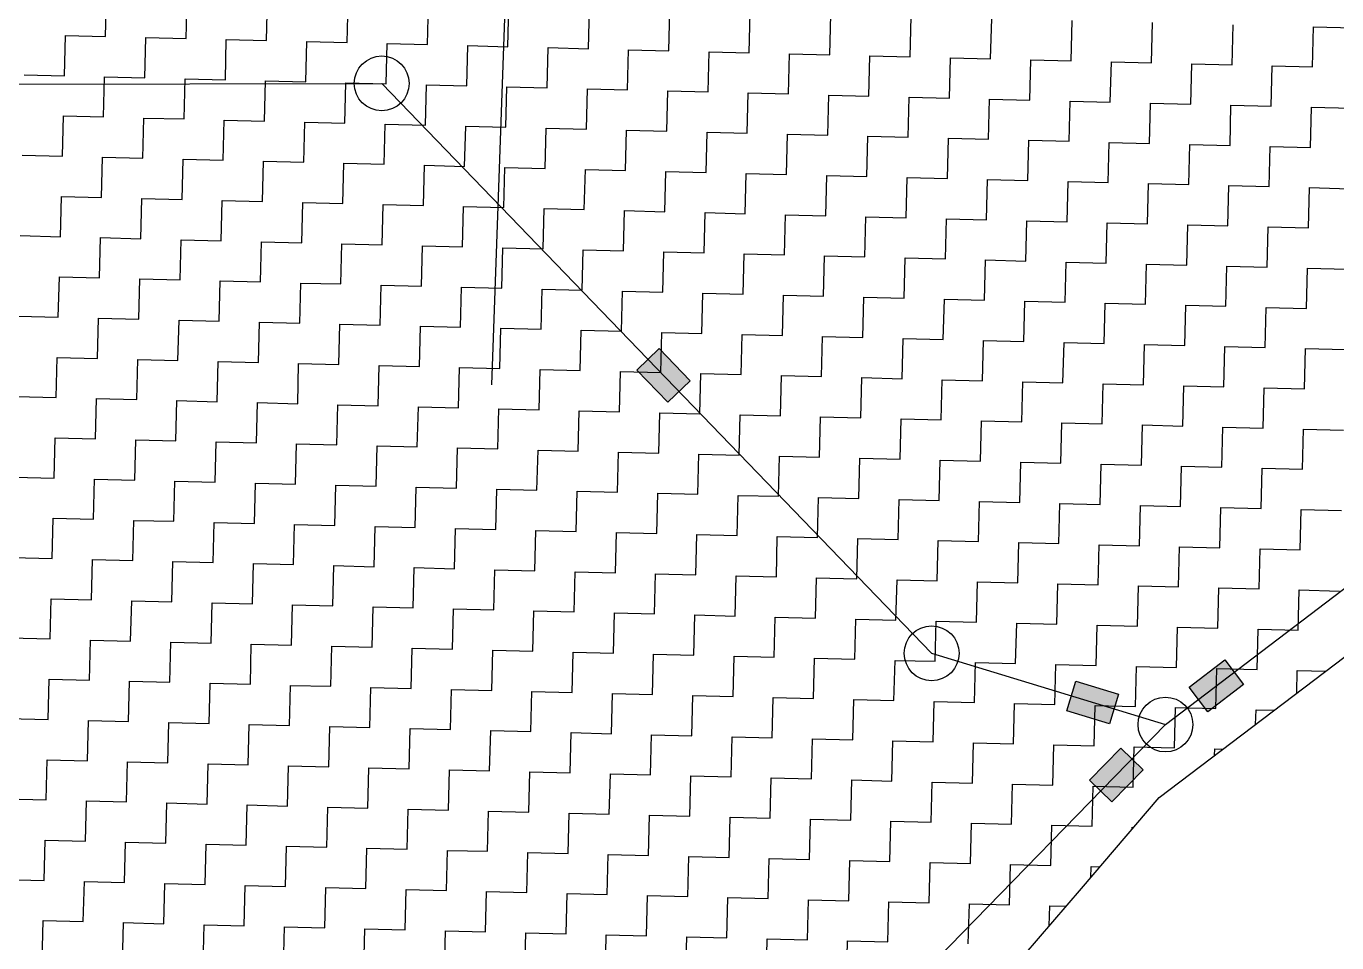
# Model space of a CAD drawing. Header units: metres. Extents: x 281733 to 284660, y 2048347 to 2052315.
# Drawn here: x 282917.1 to 283250.4, y 2049252.5 to 2049485.6 of the extents above; entities that cross this region are included whole.
import ezdxf

# ---------------------------------------------------------------- set-up
doc = ezdxf.new("R2010")
doc.units = ezdxf.units.M
doc.header["$MEASUREMENT"] = 0
for name, color, linetype in [('POLY_HATCH', 12, 'Continuous'), ('POLY_PARCEL', 6, 'Continuous'), ('V_BOUND_LINE', 7, 'Continuous')]:
    doc.layers.add(name, color=color, linetype=linetype)

msp = doc.modelspace()

# ---------------------------------------------------------------- hatches: boundary and pattern name
for points in [[(283078.03, 2049403.59), (283072.36, 2049398.11), (283080.28, 2049389.91), (283085.95, 2049395.39)], [(283226.72, 2049318.12), (283221.94, 2049324.4), (283212.87, 2049317.5), (283217.65, 2049311.22)], [(283184.02, 2049319.02), (283181.72, 2049311.48), (283192.62, 2049308.16), (283194.92, 2049315.7)], [(283187.52, 2049293.8), (283193.16, 2049288.3), (283201.12, 2049296.45), (283195.48, 2049301.96)]]:
    msp.add_hatch(color=256).paths.add_polyline_path(points)

# ---------------------------------------------------------------- linework, layer by layer
msp.add_lwpolyline([(283042.43, 2049592.91), (283035.39, 2049394.38)])
for points in [[(283080.28, 2049389.91), (283072.36, 2049398.11), (283078.03, 2049403.59), (283085.95, 2049395.39)], [(283212.87, 2049317.5), (283221.94, 2049324.4), (283226.72, 2049318.12), (283217.65, 2049311.22)], [(283192.62, 2049308.16), (283181.72, 2049311.48), (283184.02, 2049319.02), (283194.92, 2049315.7)], [(283201.12, 2049296.45), (283193.16, 2049288.3), (283187.52, 2049293.8), (283195.48, 2049301.96)]]:
    msp.add_lwpolyline(points, close=True)
for centre in [(283007.48, 2049471.01), (283147.36, 2049326.08), (283206.83, 2049307.95)]:
    msp.add_circle(centre, 6.97)
at = {"layer": 'POLY_HATCH', "linetype": 'Continuous'}
for p, q in [((282937.27, 2049482.94), (282937.53, 2049493.17)), ((282957.73, 2049482.42), (282957.99, 2049492.65)), ((282978.2, 2049481.9), (282978.45, 2049492.14)), ((282998.66, 2049481.39), (282998.92, 2049491.62)), ((283019.12, 2049480.87), (283019.38, 2049491.1)), ((283039.59, 2049480.35), (283039.85, 2049490.59)), ((283060.05, 2049479.84), (283060.31, 2049490.07)), ((283080.52, 2049479.32), (283080.77, 2049489.55)), ((283100.98, 2049478.81), (283101.24, 2049489.04)), ((283121.44, 2049478.29), (283121.7, 2049488.52)), ((283141.91, 2049477.77), (283142.17, 2049488.01)), ((283162.37, 2049477.26), (283162.63, 2049487.49)), ((283182.84, 2049476.74), (283183.09, 2049486.97)), ((283203.3, 2049476.23), (283203.56, 2049486.46)), ((283223.76, 2049475.71), (283224.02, 2049485.94)), ((282926.78, 2049472.96), (282927.04, 2049483.19)), ((282927.04, 2049483.19), (282937.27, 2049482.94)), ((282947.24, 2049472.45), (282947.5, 2049482.68)), ((282947.5, 2049482.68), (282957.73, 2049482.42)), ((283244.23, 2049475.19), (283244.48, 2049485.42)), ((283244.48, 2049485.42), (283254.72, 2049485.17)), ((282967.71, 2049471.93), (282967.96, 2049482.16)), ((282967.96, 2049482.16), (282978.2, 2049481.9)), ((282988.17, 2049471.41), (282988.43, 2049481.65)), ((282988.43, 2049481.65), (282998.66, 2049481.39)), ((283008.63, 2049470.9), (283008.89, 2049481.13)), ((283008.89, 2049481.13), (283019.12, 2049480.87)), ((283029.1, 2049470.38), (283029.36, 2049480.61)), ((283029.36, 2049480.61), (283039.59, 2049480.35)), ((283049.56, 2049469.86), (283049.82, 2049480.1)), ((283049.82, 2049480.1), (283060.05, 2049479.84)), ((283070.03, 2049469.35), (283070.28, 2049479.58)), ((283070.28, 2049479.58), (283080.52, 2049479.32)), ((283090.49, 2049468.83), (283090.75, 2049479.06)), ((283090.75, 2049479.06), (283100.98, 2049478.81)), ((283110.95, 2049468.32), (283111.21, 2049478.55)), ((283111.21, 2049478.55), (283121.44, 2049478.29)), ((283131.42, 2049467.8), (283131.68, 2049478.03)), ((283131.68, 2049478.03), (283141.91, 2049477.77)), ((283151.88, 2049467.28), (283152.14, 2049477.52)), ((283152.14, 2049477.52), (283162.37, 2049477.26)), ((283172.35, 2049466.77), (283172.6, 2049477)), ((283172.6, 2049477), (283182.84, 2049476.74)), ((283192.81, 2049466.25), (283193.07, 2049476.48)), ((283193.07, 2049476.48), (283203.3, 2049476.23)), ((283213.27, 2049465.74), (283213.53, 2049475.97)), ((283213.53, 2049475.97), (283223.76, 2049475.71)), ((282916.55, 2049473.22), (282926.78, 2049472.96)), ((282936.75, 2049462.47), (282937.01, 2049472.7)), ((282937.01, 2049472.7), (282947.24, 2049472.45)), ((283233.74, 2049465.22), (283233.99, 2049475.45)), ((283233.99, 2049475.45), (283244.23, 2049475.19)), ((282957.22, 2049461.96), (282957.47, 2049472.19)), ((282957.47, 2049472.19), (282967.71, 2049471.93)), ((282977.68, 2049461.44), (282977.94, 2049471.67)), ((282977.94, 2049471.67), (282988.17, 2049471.41)), ((282998.14, 2049460.92), (282998.4, 2049471.16)), ((282998.4, 2049471.16), (283008.63, 2049470.9)), ((283018.61, 2049460.41), (283018.87, 2049470.64)), ((283018.87, 2049470.64), (283029.1, 2049470.38)), ((283039.07, 2049459.89), (283039.33, 2049470.12)), ((283039.33, 2049470.12), (283049.56, 2049469.86)), ((283059.54, 2049459.37), (283059.79, 2049469.61)), ((283059.79, 2049469.61), (283070.03, 2049469.35)), ((283080, 2049458.86), (283080.26, 2049469.09)), ((283080.26, 2049469.09), (283090.49, 2049468.83)), ((283100.46, 2049458.34), (283100.72, 2049468.57)), ((283100.72, 2049468.57), (283110.95, 2049468.32)), ((283120.93, 2049457.83), (283121.19, 2049468.06)), ((283121.19, 2049468.06), (283131.42, 2049467.8)), ((283141.39, 2049457.31), (283141.65, 2049467.54)), ((283141.65, 2049467.54), (283151.88, 2049467.28)), ((283161.86, 2049456.79), (283162.11, 2049467.03)), ((283162.11, 2049467.03), (283172.35, 2049466.77)), ((283182.32, 2049456.28), (283182.58, 2049466.51)), ((283182.58, 2049466.51), (283192.81, 2049466.25)), ((283202.78, 2049455.76), (283203.04, 2049465.99)), ((283203.04, 2049465.99), (283213.27, 2049465.74)), ((282926.26, 2049452.5), (282926.52, 2049462.73)), ((282926.52, 2049462.73), (282936.75, 2049462.47)), ((283223.25, 2049455.25), (283223.5, 2049465.48)), ((283223.5, 2049465.48), (283233.74, 2049465.22)), ((283243.71, 2049454.73), (283243.97, 2049464.96)), ((283243.97, 2049464.96), (283254.2, 2049464.7)), ((282946.73, 2049451.98), (282946.98, 2049462.21)), ((282946.98, 2049462.21), (282957.22, 2049461.96)), ((282967.19, 2049451.47), (282967.45, 2049461.7)), ((282967.45, 2049461.7), (282977.68, 2049461.44)), ((282987.65, 2049450.95), (282987.91, 2049461.18)), ((282987.91, 2049461.18), (282998.14, 2049460.92)), ((283008.12, 2049450.43), (283008.38, 2049460.67)), ((283008.38, 2049460.67), (283018.61, 2049460.41)), ((283028.58, 2049449.92), (283028.84, 2049460.15)), ((283028.84, 2049460.15), (283039.07, 2049459.89)), ((283049.05, 2049449.4), (283049.3, 2049459.63)), ((283049.3, 2049459.63), (283059.54, 2049459.37)), ((283069.51, 2049448.88), (283069.77, 2049459.12)), ((283069.77, 2049459.12), (283080, 2049458.86)), ((283089.97, 2049448.37), (283090.23, 2049458.6)), ((283090.23, 2049458.6), (283100.46, 2049458.34)), ((283110.44, 2049447.85), (283110.7, 2049458.08)), ((283110.7, 2049458.08), (283120.93, 2049457.83)), ((283130.9, 2049447.34), (283131.16, 2049457.57)), ((283131.16, 2049457.57), (283141.39, 2049457.31)), ((283151.37, 2049446.82), (283151.62, 2049457.05)), ((283151.62, 2049457.05), (283161.86, 2049456.79)), ((283171.83, 2049446.3), (283172.09, 2049456.54)), ((283172.09, 2049456.54), (283182.32, 2049456.28)), ((283192.29, 2049445.79), (283192.55, 2049456.02)), ((283192.55, 2049456.02), (283202.78, 2049455.76)), ((282916.03, 2049452.76), (282926.26, 2049452.5)), ((283212.76, 2049445.27), (283213.01, 2049455.5)), ((283213.01, 2049455.5), (283223.25, 2049455.25)), ((283233.22, 2049444.76), (283233.48, 2049454.99)), ((283233.48, 2049454.99), (283243.71, 2049454.73)), ((282936.24, 2049442.01), (282936.49, 2049452.24)), ((282936.49, 2049452.24), (282946.73, 2049451.98)), ((282956.7, 2049441.49), (282956.96, 2049451.72)), ((282956.96, 2049451.72), (282967.19, 2049451.47)), ((282977.16, 2049440.98), (282977.42, 2049451.21)), ((282977.42, 2049451.21), (282987.65, 2049450.95)), ((282997.63, 2049440.46), (282997.89, 2049450.69)), ((282997.89, 2049450.69), (283008.12, 2049450.43)), ((283018.09, 2049439.94), (283018.35, 2049450.18)), ((283018.35, 2049450.18), (283028.58, 2049449.92)), ((283038.56, 2049439.43), (283038.81, 2049449.66)), ((283038.81, 2049449.66), (283049.05, 2049449.4)), ((283059.02, 2049438.91), (283059.28, 2049449.14)), ((283059.28, 2049449.14), (283069.51, 2049448.88)), ((283079.48, 2049438.39), (283079.74, 2049448.63)), ((283079.74, 2049448.63), (283089.97, 2049448.37)), ((283099.95, 2049437.88), (283100.21, 2049448.11)), ((283100.21, 2049448.11), (283110.44, 2049447.85)), ((283120.41, 2049437.36), (283120.67, 2049447.59)), ((283120.67, 2049447.59), (283130.9, 2049447.34)), ((283140.88, 2049436.85), (283141.13, 2049447.08)), ((283141.13, 2049447.08), (283151.37, 2049446.82)), ((283161.34, 2049436.33), (283161.6, 2049446.56)), ((283161.6, 2049446.56), (283171.83, 2049446.3)), ((283181.8, 2049435.81), (283182.06, 2049446.05)), ((283182.06, 2049446.05), (283192.29, 2049445.79)), ((283202.27, 2049435.3), (283202.52, 2049445.53)), ((283202.52, 2049445.53), (283212.76, 2049445.27)), ((283222.73, 2049434.78), (283222.99, 2049445.01)), ((283222.99, 2049445.01), (283233.22, 2049444.76)), ((283243.19, 2049434.27), (283243.45, 2049444.5)), ((283243.45, 2049444.5), (283253.68, 2049444.24)), ((282925.75, 2049432.03), (282926, 2049442.27)), ((282926, 2049442.27), (282936.24, 2049442.01)), ((282946.21, 2049431.52), (282946.47, 2049441.75)), ((282946.47, 2049441.75), (282956.7, 2049441.49)), ((282966.67, 2049431), (282966.93, 2049441.23)), ((282966.93, 2049441.23), (282977.16, 2049440.98)), ((282987.14, 2049430.49), (282987.4, 2049440.72)), ((282987.4, 2049440.72), (282997.63, 2049440.46)), ((283007.6, 2049429.97), (283007.86, 2049440.2)), ((283007.86, 2049440.2), (283018.09, 2049439.94)), ((283028.07, 2049429.45), (283028.32, 2049439.69)), ((283028.32, 2049439.69), (283038.56, 2049439.43)), ((283048.53, 2049428.94), (283048.79, 2049439.17)), ((283048.79, 2049439.17), (283059.02, 2049438.91)), ((283068.99, 2049428.42), (283069.25, 2049438.65)), ((283069.25, 2049438.65), (283079.48, 2049438.39)), ((283089.46, 2049427.9), (283089.72, 2049438.14)), ((283089.72, 2049438.14), (283099.95, 2049437.88)), ((283109.92, 2049427.39), (283110.18, 2049437.62)), ((283110.18, 2049437.62), (283120.41, 2049437.36)), ((283130.38, 2049426.87), (283130.64, 2049437.1)), ((283130.64, 2049437.1), (283140.88, 2049436.85)), ((283150.85, 2049426.36), (283151.11, 2049436.59)), ((283151.11, 2049436.59), (283161.34, 2049436.33)), ((283171.31, 2049425.84), (283171.57, 2049436.07)), ((283171.57, 2049436.07), (283181.8, 2049435.81)), ((283191.78, 2049425.32), (283192.03, 2049435.56)), ((283192.03, 2049435.56), (283202.27, 2049435.3)), ((283212.24, 2049424.81), (283212.5, 2049435.04)), ((283212.5, 2049435.04), (283222.73, 2049434.78)), ((283232.7, 2049424.29), (283232.96, 2049434.52)), ((283232.96, 2049434.52), (283243.19, 2049434.27)), ((282915.51, 2049432.29), (282925.75, 2049432.03)), ((282935.72, 2049421.54), (282935.98, 2049431.78)), ((282935.98, 2049431.78), (282946.21, 2049431.52)), ((282956.18, 2049421.03), (282956.44, 2049431.26)), ((282956.44, 2049431.26), (282966.67, 2049431)), ((282976.65, 2049420.51), (282976.91, 2049430.74)), ((282976.91, 2049430.74), (282987.14, 2049430.49)), ((282997.11, 2049420), (282997.37, 2049430.23)), ((282997.37, 2049430.23), (283007.6, 2049429.97)), ((283017.58, 2049419.48), (283017.83, 2049429.71)), ((283017.83, 2049429.71), (283028.07, 2049429.45)), ((283038.04, 2049418.96), (283038.3, 2049429.2)), ((283038.3, 2049429.2), (283048.53, 2049428.94)), ((283058.5, 2049418.45), (283058.76, 2049428.68)), ((283058.76, 2049428.68), (283068.99, 2049428.42)), ((283078.97, 2049417.93), (283079.23, 2049428.16)), ((283079.23, 2049428.16), (283089.46, 2049427.9)), ((283099.43, 2049417.41), (283099.69, 2049427.65)), ((283099.69, 2049427.65), (283109.92, 2049427.39)), ((283119.89, 2049416.9), (283120.15, 2049427.13)), ((283120.15, 2049427.13), (283130.38, 2049426.87)), ((283140.36, 2049416.38), (283140.62, 2049426.61)), ((283140.62, 2049426.61), (283150.85, 2049426.36)), ((283160.82, 2049415.87), (283161.08, 2049426.1)), ((283161.08, 2049426.1), (283171.31, 2049425.84)), ((283181.29, 2049415.35), (283181.54, 2049425.58)), ((283181.54, 2049425.58), (283191.78, 2049425.32)), ((283201.75, 2049414.83), (283202.01, 2049425.07)), ((283202.01, 2049425.07), (283212.24, 2049424.81)), ((283222.21, 2049414.32), (283222.47, 2049424.55)), ((283222.47, 2049424.55), (283232.7, 2049424.29)), ((283242.68, 2049413.8), (283242.94, 2049424.03)), ((283242.94, 2049424.03), (283253.17, 2049423.78)), ((282925.23, 2049411.57), (282925.49, 2049421.8)), ((282925.49, 2049421.8), (282935.72, 2049421.54)), ((282945.69, 2049411.05), (282945.95, 2049421.29)), ((282945.95, 2049421.29), (282956.18, 2049421.03)), ((282966.16, 2049410.54), (282966.42, 2049420.77)), ((282966.42, 2049420.77), (282976.65, 2049420.51)), ((282986.62, 2049410.02), (282986.88, 2049420.25)), ((282986.88, 2049420.25), (282997.11, 2049420)), ((283007.09, 2049409.51), (283007.34, 2049419.74)), ((283007.34, 2049419.74), (283017.58, 2049419.48)), ((283027.55, 2049408.99), (283027.81, 2049419.22)), ((283027.81, 2049419.22), (283038.04, 2049418.96)), ((283048.01, 2049408.47), (283048.27, 2049418.71)), ((283048.27, 2049418.71), (283058.5, 2049418.45)), ((283068.48, 2049407.96), (283068.74, 2049418.19)), ((283068.74, 2049418.19), (283078.97, 2049417.93)), ((283088.94, 2049407.44), (283089.2, 2049417.67)), ((283089.2, 2049417.67), (283099.43, 2049417.41)), ((283109.4, 2049406.92), (283109.66, 2049417.16)), ((283109.66, 2049417.16), (283119.89, 2049416.9)), ((283129.87, 2049406.41), (283130.13, 2049416.64)), ((283130.13, 2049416.64), (283140.36, 2049416.38)), ((283150.33, 2049405.89), (283150.59, 2049416.12)), ((283150.59, 2049416.12), (283160.82, 2049415.87)), ((283170.8, 2049405.38), (283171.05, 2049415.61)), ((283171.05, 2049415.61), (283181.29, 2049415.35)), ((283191.26, 2049404.86), (283191.52, 2049415.09)), ((283191.52, 2049415.09), (283201.75, 2049414.83)), ((283211.72, 2049404.34), (283211.98, 2049414.58)), ((283211.98, 2049414.58), (283222.21, 2049414.32)), ((283232.19, 2049403.83), (283232.45, 2049414.06)), ((283232.45, 2049414.06), (283242.68, 2049413.8)), ((282915, 2049411.83), (282925.23, 2049411.57)), ((282935.2, 2049401.08), (282935.46, 2049411.31)), ((282935.46, 2049411.31), (282945.69, 2049411.05)), ((282955.67, 2049400.56), (282955.93, 2049410.8)), ((282955.93, 2049410.8), (282966.16, 2049410.54)), ((282976.13, 2049400.05), (282976.39, 2049410.28)), ((282976.39, 2049410.28), (282986.62, 2049410.02)), ((282996.6, 2049399.53), (282996.85, 2049409.76)), ((282996.85, 2049409.76), (283007.09, 2049409.51)), ((283017.06, 2049399.02), (283017.32, 2049409.25)), ((283017.32, 2049409.25), (283027.55, 2049408.99)), ((283037.52, 2049398.5), (283037.78, 2049408.73)), ((283037.78, 2049408.73), (283048.01, 2049408.47)), ((283057.99, 2049397.98), (283058.25, 2049408.22)), ((283058.25, 2049408.22), (283068.48, 2049407.96)), ((283078.45, 2049397.47), (283078.71, 2049407.7)), ((283078.71, 2049407.7), (283088.94, 2049407.44)), ((283098.91, 2049396.95), (283099.17, 2049407.18)), ((283099.17, 2049407.18), (283109.4, 2049406.92)), ((283119.38, 2049396.43), (283119.64, 2049406.67)), ((283119.64, 2049406.67), (283129.87, 2049406.41)), ((283139.84, 2049395.92), (283140.1, 2049406.15)), ((283140.1, 2049406.15), (283150.33, 2049405.89)), ((283160.31, 2049395.4), (283160.56, 2049405.63)), ((283160.56, 2049405.63), (283170.8, 2049405.38)), ((283180.77, 2049394.89), (283181.03, 2049405.12)), ((283181.03, 2049405.12), (283191.26, 2049404.86)), ((283201.23, 2049394.37), (283201.49, 2049404.6)), ((283201.49, 2049404.6), (283211.72, 2049404.34)), ((283221.7, 2049393.85), (283221.96, 2049404.09)), ((283221.96, 2049404.09), (283232.19, 2049403.83)), ((283242.16, 2049393.34), (283242.42, 2049403.57)), ((283242.42, 2049403.57), (283252.65, 2049403.31)), ((282924.71, 2049391.11), (282924.97, 2049401.34)), ((282924.97, 2049401.34), (282935.2, 2049401.08)), ((282945.18, 2049390.59), (282945.44, 2049400.82)), ((282945.44, 2049400.82), (282955.67, 2049400.56)), ((282965.64, 2049390.07), (282965.9, 2049400.31)), ((282965.9, 2049400.31), (282976.13, 2049400.05)), ((282986.11, 2049389.56), (282986.36, 2049399.79)), ((282986.36, 2049399.79), (282996.6, 2049399.53)), ((283006.57, 2049389.04), (283006.83, 2049399.27)), ((283006.83, 2049399.27), (283017.06, 2049399.02)), ((283027.03, 2049388.53), (283027.29, 2049398.76)), ((283027.29, 2049398.76), (283037.52, 2049398.5)), ((283047.5, 2049388.01), (283047.76, 2049398.24)), ((283047.76, 2049398.24), (283057.99, 2049397.98)), ((283067.96, 2049387.49), (283068.22, 2049397.73)), ((283068.22, 2049397.73), (283078.45, 2049397.47)), ((283088.42, 2049386.98), (283088.68, 2049397.21)), ((283088.68, 2049397.21), (283098.91, 2049396.95)), ((283108.89, 2049386.46), (283109.15, 2049396.69)), ((283109.15, 2049396.69), (283119.38, 2049396.43)), ((283129.35, 2049385.94), (283129.61, 2049396.18)), ((283129.61, 2049396.18), (283139.84, 2049395.92)), ((283149.82, 2049385.43), (283150.07, 2049395.66)), ((283150.07, 2049395.66), (283160.31, 2049395.4)), ((283170.28, 2049384.91), (283170.54, 2049395.14)), ((283170.54, 2049395.14), (283180.77, 2049394.89)), ((283190.74, 2049384.4), (283191, 2049394.63)), ((283191, 2049394.63), (283201.23, 2049394.37)), ((283211.21, 2049383.88), (283211.47, 2049394.11)), ((283211.47, 2049394.11), (283221.7, 2049393.85)), ((283231.67, 2049383.36), (283231.93, 2049393.6)), ((283231.93, 2049393.6), (283242.16, 2049393.34)), ((282914.48, 2049391.36), (282924.71, 2049391.11)), ((282934.69, 2049380.62), (282934.95, 2049390.85)), ((282934.95, 2049390.85), (282945.18, 2049390.59)), ((282955.15, 2049380.1), (282955.41, 2049390.33)), ((282955.41, 2049390.33), (282965.64, 2049390.07)), ((282975.62, 2049379.58), (282975.87, 2049389.82)), ((282975.87, 2049389.82), (282986.11, 2049389.56)), ((282996.08, 2049379.07), (282996.34, 2049389.3)), ((282996.34, 2049389.3), (283006.57, 2049389.04)), ((283016.54, 2049378.55), (283016.8, 2049388.78)), ((283016.8, 2049388.78), (283027.03, 2049388.53)), ((283037.01, 2049378.04), (283037.27, 2049388.27)), ((283037.27, 2049388.27), (283047.5, 2049388.01)), ((283057.47, 2049377.52), (283057.73, 2049387.75)), ((283057.73, 2049387.75), (283067.96, 2049387.49)), ((283077.93, 2049377), (283078.19, 2049387.24)), ((283078.19, 2049387.24), (283088.42, 2049386.98)), ((283098.4, 2049376.49), (283098.66, 2049386.72)), ((283098.66, 2049386.72), (283108.89, 2049386.46)), ((283118.86, 2049375.97), (283119.12, 2049386.2)), ((283119.12, 2049386.2), (283129.35, 2049385.94)), ((283139.33, 2049375.45), (283139.58, 2049385.69)), ((283139.58, 2049385.69), (283149.82, 2049385.43)), ((283159.79, 2049374.94), (283160.05, 2049385.17)), ((283160.05, 2049385.17), (283170.28, 2049384.91)), ((283180.25, 2049374.42), (283180.51, 2049384.65)), ((283180.51, 2049384.65), (283190.74, 2049384.4)), ((283200.72, 2049373.91), (283200.98, 2049384.14)), ((283200.98, 2049384.14), (283211.21, 2049383.88)), ((283221.18, 2049373.39), (283221.44, 2049383.62)), ((283221.44, 2049383.62), (283231.67, 2049383.36)), ((283241.65, 2049372.87), (283241.9, 2049383.11)), ((283241.9, 2049383.11), (283252.14, 2049382.85)), ((282924.2, 2049370.64), (282924.46, 2049380.87)), ((282924.46, 2049380.87), (282934.69, 2049380.62)), ((282944.66, 2049370.13), (282944.92, 2049380.36)), ((282944.92, 2049380.36), (282955.15, 2049380.1)), ((282965.13, 2049369.61), (282965.38, 2049379.84)), ((282965.38, 2049379.84), (282975.62, 2049379.58)), ((282985.59, 2049369.09), (282985.85, 2049379.33)), ((282985.85, 2049379.33), (282996.08, 2049379.07)), ((283006.05, 2049368.58), (283006.31, 2049378.81)), ((283006.31, 2049378.81), (283016.54, 2049378.55)), ((283026.52, 2049368.06), (283026.78, 2049378.29)), ((283026.78, 2049378.29), (283037.01, 2049378.04)), ((283046.98, 2049367.55), (283047.24, 2049377.78)), ((283047.24, 2049377.78), (283057.47, 2049377.52)), ((283067.44, 2049367.03), (283067.7, 2049377.26)), ((283067.7, 2049377.26), (283077.93, 2049377)), ((283087.91, 2049366.51), (283088.17, 2049376.75)), ((283088.17, 2049376.75), (283098.4, 2049376.49)), ((283108.37, 2049366), (283108.63, 2049376.23)), ((283108.63, 2049376.23), (283118.86, 2049375.97)), ((283128.84, 2049365.48), (283129.09, 2049375.71)), ((283129.09, 2049375.71), (283139.33, 2049375.45)), ((283149.3, 2049364.96), (283149.56, 2049375.2)), ((283149.56, 2049375.2), (283159.79, 2049374.94)), ((283169.76, 2049364.45), (283170.02, 2049374.68)), ((283170.02, 2049374.68), (283180.25, 2049374.42)), ((283190.23, 2049363.93), (283190.49, 2049374.16)), ((283190.49, 2049374.16), (283200.72, 2049373.91)), ((283210.69, 2049363.42), (283210.95, 2049373.65)), ((283210.95, 2049373.65), (283221.18, 2049373.39)), ((283231.16, 2049362.9), (283231.41, 2049373.13)), ((283231.41, 2049373.13), (283241.65, 2049372.87)), ((282913.97, 2049370.9), (282924.2, 2049370.64)), ((282934.17, 2049360.15), (282934.43, 2049370.38)), ((282934.43, 2049370.38), (282944.66, 2049370.13)), ((282954.64, 2049359.64), (282954.89, 2049369.87)), ((282954.89, 2049369.87), (282965.13, 2049369.61)), ((282975.1, 2049359.12), (282975.36, 2049369.35)), ((282975.36, 2049369.35), (282985.59, 2049369.09)), ((282995.56, 2049358.6), (282995.82, 2049368.84)), ((282995.82, 2049368.84), (283006.05, 2049368.58)), ((283016.03, 2049358.09), (283016.29, 2049368.32)), ((283016.29, 2049368.32), (283026.52, 2049368.06)), ((283036.49, 2049357.57), (283036.75, 2049367.8)), ((283036.75, 2049367.8), (283046.98, 2049367.55)), ((283056.95, 2049357.06), (283057.21, 2049367.29)), ((283057.21, 2049367.29), (283067.44, 2049367.03)), ((283077.42, 2049356.54), (283077.68, 2049366.77)), ((283077.68, 2049366.77), (283087.91, 2049366.51)), ((283097.88, 2049356.02), (283098.14, 2049366.25)), ((283098.14, 2049366.25), (283108.37, 2049366)), ((283118.35, 2049355.51), (283118.6, 2049365.74)), ((283118.6, 2049365.74), (283128.84, 2049365.48)), ((283138.81, 2049354.99), (283139.07, 2049365.22)), ((283139.07, 2049365.22), (283149.3, 2049364.96)), ((283159.27, 2049354.47), (283159.53, 2049364.71)), ((283159.53, 2049364.71), (283169.76, 2049364.45)), ((283179.74, 2049353.96), (283180, 2049364.19)), ((283180, 2049364.19), (283190.23, 2049363.93)), ((283200.2, 2049353.44), (283200.46, 2049363.67)), ((283200.46, 2049363.67), (283210.69, 2049363.42)), ((283220.67, 2049352.93), (283220.92, 2049363.16)), ((283220.92, 2049363.16), (283231.16, 2049362.9)), ((283241.13, 2049352.41), (283241.39, 2049362.64)), ((283241.39, 2049362.64), (283251.62, 2049362.38)), ((282923.68, 2049350.18), (282923.94, 2049360.41)), ((282923.94, 2049360.41), (282934.17, 2049360.15)), ((282944.15, 2049349.66), (282944.4, 2049359.89)), ((282944.4, 2049359.89), (282954.64, 2049359.64)), ((282964.61, 2049349.15), (282964.87, 2049359.38)), ((282964.87, 2049359.38), (282975.1, 2049359.12)), ((282985.07, 2049348.63), (282985.33, 2049358.86)), ((282985.33, 2049358.86), (282995.56, 2049358.6)), ((283005.54, 2049348.11), (283005.8, 2049358.35)), ((283005.8, 2049358.35), (283016.03, 2049358.09)), ((283026, 2049347.6), (283026.26, 2049357.83)), ((283026.26, 2049357.83), (283036.49, 2049357.57)), ((283046.46, 2049347.08), (283046.72, 2049357.31)), ((283046.72, 2049357.31), (283056.95, 2049357.06)), ((283066.93, 2049346.57), (283067.19, 2049356.8)), ((283067.19, 2049356.8), (283077.42, 2049356.54)), ((283087.39, 2049346.05), (283087.65, 2049356.28)), ((283087.65, 2049356.28), (283097.88, 2049356.02)), ((283107.86, 2049345.53), (283108.11, 2049355.76)), ((283108.11, 2049355.76), (283118.35, 2049355.51)), ((283128.32, 2049345.02), (283128.58, 2049355.25)), ((283128.58, 2049355.25), (283138.81, 2049354.99)), ((283148.78, 2049344.5), (283149.04, 2049354.73)), ((283149.04, 2049354.73), (283159.27, 2049354.47)), ((283169.25, 2049343.98), (283169.51, 2049354.22)), ((283169.51, 2049354.22), (283179.74, 2049353.96)), ((283189.71, 2049343.47), (283189.97, 2049353.7)), ((283189.97, 2049353.7), (283200.2, 2049353.44)), ((283210.18, 2049342.95), (283210.43, 2049353.18)), ((283210.43, 2049353.18), (283220.67, 2049352.93)), ((283230.64, 2049342.44), (283230.9, 2049352.67)), ((283230.9, 2049352.67), (283241.13, 2049352.41)), ((282913.45, 2049350.44), (282923.68, 2049350.18)), ((282933.66, 2049339.69), (282933.91, 2049349.92)), ((282933.91, 2049349.92), (282944.15, 2049349.66)), ((282954.12, 2049339.17), (282954.38, 2049349.4)), ((282954.38, 2049349.4), (282964.61, 2049349.15)), ((282974.58, 2049338.66), (282974.84, 2049348.89)), ((282974.84, 2049348.89), (282985.07, 2049348.63)), ((282995.05, 2049338.14), (282995.3, 2049348.37)), ((282995.3, 2049348.37), (283005.54, 2049348.11)), ((283015.51, 2049337.62), (283015.77, 2049347.86)), ((283015.77, 2049347.86), (283026, 2049347.6)), ((283035.97, 2049337.11), (283036.23, 2049347.34)), ((283036.23, 2049347.34), (283046.46, 2049347.08)), ((283056.44, 2049336.59), (283056.7, 2049346.82)), ((283056.7, 2049346.82), (283066.93, 2049346.57)), ((283076.9, 2049336.08), (283077.16, 2049346.31)), ((283077.16, 2049346.31), (283087.39, 2049346.05)), ((283097.37, 2049335.56), (283097.62, 2049345.79)), ((283097.62, 2049345.79), (283107.86, 2049345.53)), ((283117.83, 2049335.04), (283118.09, 2049345.27)), ((283118.09, 2049345.27), (283128.32, 2049345.02)), ((283138.29, 2049334.53), (283138.55, 2049344.76)), ((283138.55, 2049344.76), (283148.78, 2049344.5)), ((283158.76, 2049334.01), (283159.02, 2049344.24)), ((283159.02, 2049344.24), (283169.25, 2049343.98)), ((283179.22, 2049333.49), (283179.48, 2049343.73)), ((283179.48, 2049343.73), (283189.71, 2049343.47)), ((283199.69, 2049332.98), (283199.94, 2049343.21)), ((283199.94, 2049343.21), (283210.18, 2049342.95)), ((283220.15, 2049332.46), (283220.41, 2049342.69)), ((283220.41, 2049342.69), (283230.64, 2049342.44)), ((282923.17, 2049329.72), (282923.42, 2049339.95)), ((282923.42, 2049339.95), (282933.66, 2049339.69)), ((282943.63, 2049329.2), (282943.89, 2049339.43)), ((282943.89, 2049339.43), (282954.12, 2049339.17)), ((283240.61, 2049331.95), (283240.87, 2049342.18)), ((283240.87, 2049342.18), (283251.1, 2049341.92)), ((282964.09, 2049328.68), (282964.35, 2049338.91)), ((282964.35, 2049338.91), (282974.58, 2049338.66)), ((282984.56, 2049328.17), (282984.81, 2049338.4)), ((282984.81, 2049338.4), (282995.05, 2049338.14)), ((283005.02, 2049327.65), (283005.28, 2049337.88)), ((283005.28, 2049337.88), (283015.51, 2049337.62)), ((283025.48, 2049327.13), (283025.74, 2049337.37)), ((283025.74, 2049337.37), (283035.97, 2049337.11)), ((283045.95, 2049326.62), (283046.21, 2049336.85)), ((283046.21, 2049336.85), (283056.44, 2049336.59)), ((283066.41, 2049326.1), (283066.67, 2049336.33)), ((283066.67, 2049336.33), (283076.9, 2049336.08)), ((283086.88, 2049325.59), (283087.13, 2049335.82)), ((283087.13, 2049335.82), (283097.37, 2049335.56)), ((283107.34, 2049325.07), (283107.6, 2049335.3)), ((283107.6, 2049335.3), (283117.83, 2049335.04)), ((283127.8, 2049324.55), (283128.06, 2049334.78)), ((283128.06, 2049334.78), (283138.29, 2049334.53)), ((283148.27, 2049324.04), (283148.53, 2049334.27)), ((283148.53, 2049334.27), (283158.76, 2049334.01)), ((283168.73, 2049323.52), (283168.99, 2049333.75)), ((283168.99, 2049333.75), (283179.22, 2049333.49)), ((283189.2, 2049323), (283189.45, 2049333.24)), ((283189.45, 2049333.24), (283199.69, 2049332.98)), ((283209.66, 2049322.49), (283209.92, 2049332.72)), ((283209.92, 2049332.72), (283220.15, 2049332.46)), ((282912.93, 2049329.97), (282923.17, 2049329.72)), ((282933.14, 2049319.22), (282933.4, 2049329.46)), ((282933.4, 2049329.46), (282943.63, 2049329.2)), ((283230.12, 2049321.97), (283230.38, 2049332.2)), ((283230.38, 2049332.2), (283240.61, 2049331.95)), ((282953.6, 2049318.71), (282953.86, 2049328.94)), ((282953.86, 2049328.94), (282964.09, 2049328.68)), ((282974.07, 2049318.19), (282974.32, 2049328.42)), ((282974.32, 2049328.42), (282984.56, 2049328.17)), ((282994.53, 2049317.68), (282994.79, 2049327.91)), ((282994.79, 2049327.91), (283005.02, 2049327.65)), ((283014.99, 2049317.16), (283015.25, 2049327.39)), ((283015.25, 2049327.39), (283025.48, 2049327.13)), ((283035.46, 2049316.64), (283035.72, 2049326.88)), ((283035.72, 2049326.88), (283045.95, 2049326.62)), ((283055.92, 2049316.13), (283056.18, 2049326.36)), ((283056.18, 2049326.36), (283066.41, 2049326.1)), ((283076.39, 2049315.61), (283076.64, 2049325.84)), ((283076.64, 2049325.84), (283086.88, 2049325.59)), ((283096.85, 2049315.1), (283097.11, 2049325.33)), ((283097.11, 2049325.33), (283107.34, 2049325.07)), ((283117.31, 2049314.58), (283117.57, 2049324.81)), ((283117.57, 2049324.81), (283127.8, 2049324.55)), ((283137.78, 2049314.06), (283138.04, 2049324.29)), ((283138.04, 2049324.29), (283148.27, 2049324.04)), ((283158.24, 2049313.55), (283158.5, 2049323.78)), ((283158.5, 2049323.78), (283168.73, 2049323.52)), ((283178.71, 2049313.03), (283178.96, 2049323.26)), ((283178.96, 2049323.26), (283189.2, 2049323)), ((283199.17, 2049312.51), (283199.43, 2049322.75)), ((283199.43, 2049322.75), (283209.66, 2049322.49)), ((282922.65, 2049309.25), (282922.91, 2049319.48)), ((282922.91, 2049319.48), (282933.14, 2049319.22)), ((283219.63, 2049312), (283219.89, 2049322.23)), ((283219.89, 2049322.23), (283230.12, 2049321.97)), ((283240.21, 2049315.93), (283240.36, 2049321.71)), ((283240.36, 2049321.71), (283247.59, 2049321.53)), ((282943.11, 2049308.73), (282943.37, 2049318.97)), ((282943.37, 2049318.97), (282953.6, 2049318.71)), ((282963.58, 2049308.22), (282963.83, 2049318.45)), ((282963.83, 2049318.45), (282974.07, 2049318.19)), ((282984.04, 2049307.7), (282984.3, 2049317.93)), ((282984.3, 2049317.93), (282994.53, 2049317.68)), ((283004.5, 2049307.19), (283004.76, 2049317.42)), ((283004.76, 2049317.42), (283014.99, 2049317.16)), ((283024.97, 2049306.67), (283025.23, 2049316.9)), ((283025.23, 2049316.9), (283035.46, 2049316.64)), ((283045.43, 2049306.15), (283045.69, 2049316.39)), ((283045.69, 2049316.39), (283055.92, 2049316.13)), ((283065.9, 2049305.64), (283066.15, 2049315.87)), ((283066.15, 2049315.87), (283076.39, 2049315.61)), ((283086.36, 2049305.12), (283086.62, 2049315.35)), ((283086.62, 2049315.35), (283096.85, 2049315.1)), ((283106.82, 2049304.61), (283107.08, 2049314.84)), ((283107.08, 2049314.84), (283117.31, 2049314.58)), ((283127.29, 2049304.09), (283127.55, 2049314.32)), ((283127.55, 2049314.32), (283137.78, 2049314.06)), ((283147.75, 2049303.57), (283148.01, 2049313.8)), ((283148.01, 2049313.8), (283158.24, 2049313.55)), ((283168.22, 2049303.06), (283168.47, 2049313.29)), ((283168.47, 2049313.29), (283178.71, 2049313.03)), ((283188.68, 2049302.54), (283188.94, 2049312.77)), ((283188.94, 2049312.77), (283199.17, 2049312.51)), ((282912.42, 2049309.51), (282922.65, 2049309.25)), ((283209.14, 2049302.02), (283209.4, 2049312.26)), ((283209.4, 2049312.26), (283219.63, 2049312)), ((283229.77, 2049308.01), (283229.87, 2049311.74)), ((283229.87, 2049311.74), (283234.53, 2049311.62)), ((282932.62, 2049298.76), (282932.88, 2049308.99)), ((282932.88, 2049308.99), (282943.11, 2049308.73)), ((282953.09, 2049298.24), (282953.34, 2049308.48)), ((282953.34, 2049308.48), (282963.58, 2049308.22)), ((282973.55, 2049297.73), (282973.81, 2049307.96)), ((282973.81, 2049307.96), (282984.04, 2049307.7)), ((282994.01, 2049297.21), (282994.27, 2049307.44)), ((282994.27, 2049307.44), (283004.5, 2049307.19)), ((283014.48, 2049296.7), (283014.74, 2049306.93)), ((283014.74, 2049306.93), (283024.97, 2049306.67)), ((283034.94, 2049296.18), (283035.2, 2049306.41)), ((283035.2, 2049306.41), (283045.43, 2049306.15)), ((283055.41, 2049295.66), (283055.66, 2049305.9)), ((283055.66, 2049305.9), (283065.9, 2049305.64)), ((283075.87, 2049295.15), (283076.13, 2049305.38)), ((283076.13, 2049305.38), (283086.36, 2049305.12)), ((283096.33, 2049294.63), (283096.59, 2049304.86)), ((283096.59, 2049304.86), (283106.82, 2049304.61)), ((283116.8, 2049294.12), (283117.06, 2049304.35)), ((283117.06, 2049304.35), (283127.29, 2049304.09)), ((283137.26, 2049293.6), (283137.52, 2049303.83)), ((283137.52, 2049303.83), (283147.75, 2049303.57)), ((283157.73, 2049293.08), (283157.98, 2049303.31)), ((283157.98, 2049303.31), (283168.22, 2049303.06)), ((283178.19, 2049292.57), (283178.45, 2049302.8)), ((283178.45, 2049302.8), (283188.68, 2049302.54)), ((283198.65, 2049292.05), (283198.91, 2049302.28)), ((283198.91, 2049302.28), (283209.14, 2049302.02)), ((283219.33, 2049300.09), (283219.38, 2049301.77)), ((283219.38, 2049301.77), (283221.48, 2049301.71)), ((282922.13, 2049288.79), (282922.39, 2049299.02)), ((282922.39, 2049299.02), (282932.62, 2049298.76)), ((282942.6, 2049288.27), (282942.85, 2049298.5)), ((282942.85, 2049298.5), (282953.09, 2049298.24)), ((282963.06, 2049287.75), (282963.32, 2049297.99)), ((282963.32, 2049297.99), (282973.55, 2049297.73)), ((282983.52, 2049287.24), (282983.78, 2049297.47)), ((282983.78, 2049297.47), (282994.01, 2049297.21)), ((283003.99, 2049286.72), (283004.25, 2049296.95)), ((283004.25, 2049296.95), (283014.48, 2049296.7)), ((283024.45, 2049286.21), (283024.71, 2049296.44)), ((283024.71, 2049296.44), (283034.94, 2049296.18)), ((283044.92, 2049285.69), (283045.17, 2049295.92)), ((283045.17, 2049295.92), (283055.41, 2049295.66)), ((283065.38, 2049285.17), (283065.64, 2049295.41)), ((283065.64, 2049295.41), (283075.87, 2049295.15)), ((283085.84, 2049284.66), (283086.1, 2049294.89)), ((283086.1, 2049294.89), (283096.33, 2049294.63)), ((283106.31, 2049284.14), (283106.57, 2049294.37)), ((283106.57, 2049294.37), (283116.8, 2049294.12)), ((283126.77, 2049283.63), (283127.03, 2049293.86)), ((283127.03, 2049293.86), (283137.26, 2049293.6)), ((283147.24, 2049283.11), (283147.49, 2049293.34)), ((283147.49, 2049293.34), (283157.73, 2049293.08)), ((283167.7, 2049282.59), (283167.96, 2049292.82)), ((283167.96, 2049292.82), (283178.19, 2049292.57)), ((283188.16, 2049282.08), (283188.42, 2049292.31)), ((283188.42, 2049292.31), (283198.65, 2049292.05)), ((282911.9, 2049289.05), (282922.13, 2049288.79)), ((282932.11, 2049278.3), (282932.36, 2049288.53)), ((282932.36, 2049288.53), (282942.6, 2049288.27)), ((282952.57, 2049277.78), (282952.83, 2049288.01)), ((282952.83, 2049288.01), (282963.06, 2049287.75)), ((282973.03, 2049277.26), (282973.29, 2049287.5)), ((282973.29, 2049287.5), (282983.52, 2049287.24)), ((282993.5, 2049276.75), (282993.76, 2049286.98)), ((282993.76, 2049286.98), (283003.99, 2049286.72)), ((283013.96, 2049276.23), (283014.22, 2049286.46)), ((283014.22, 2049286.46), (283024.45, 2049286.21)), ((283034.43, 2049275.72), (283034.68, 2049285.95)), ((283034.68, 2049285.95), (283044.92, 2049285.69)), ((283054.89, 2049275.2), (283055.15, 2049285.43)), ((283055.15, 2049285.43), (283065.38, 2049285.17)), ((283075.35, 2049274.68), (283075.61, 2049284.92)), ((283075.61, 2049284.92), (283085.84, 2049284.66)), ((283095.82, 2049274.17), (283096.08, 2049284.4)), ((283096.08, 2049284.4), (283106.31, 2049284.14)), ((283116.28, 2049273.65), (283116.54, 2049283.88)), ((283116.54, 2049283.88), (283126.77, 2049283.63)), ((283136.75, 2049273.14), (283137, 2049283.37)), ((283137, 2049283.37), (283147.24, 2049283.11)), ((283157.21, 2049272.62), (283157.47, 2049282.85)), ((283157.47, 2049282.85), (283167.7, 2049282.59)), ((283177.67, 2049272.1), (283177.93, 2049282.33)), ((283177.93, 2049282.33), (283188.16, 2049282.08)), ((283198.38, 2049281.34), (283198.4, 2049281.82)), ((283198.4, 2049281.82), (283198.78, 2049281.81)), ((282921.62, 2049268.32), (282921.87, 2049278.56)), ((282921.87, 2049278.56), (282932.11, 2049278.3)), ((282942.08, 2049267.81), (282942.34, 2049278.04)), ((282942.34, 2049278.04), (282952.57, 2049277.78)), ((282962.54, 2049267.29), (282962.8, 2049277.52)), ((282962.8, 2049277.52), (282973.03, 2049277.26)), ((282983.01, 2049266.77), (282983.27, 2049277.01)), ((282983.27, 2049277.01), (282993.5, 2049276.75)), ((283003.47, 2049266.26), (283003.73, 2049276.49)), ((283003.73, 2049276.49), (283013.96, 2049276.23)), ((283023.94, 2049265.74), (283024.19, 2049275.97)), ((283024.19, 2049275.97), (283034.43, 2049275.72)), ((283044.4, 2049265.23), (283044.66, 2049275.46)), ((283044.66, 2049275.46), (283054.89, 2049275.2)), ((283064.86, 2049264.71), (283065.12, 2049274.94)), ((283065.12, 2049274.94), (283075.35, 2049274.68)), ((283085.33, 2049264.19), (283085.59, 2049274.43)), ((283085.59, 2049274.43), (283095.82, 2049274.17)), ((283105.79, 2049263.68), (283106.05, 2049273.91)), ((283106.05, 2049273.91), (283116.28, 2049273.65)), ((283126.26, 2049263.16), (283126.51, 2049273.39)), ((283126.51, 2049273.39), (283136.75, 2049273.14)), ((283146.72, 2049262.65), (283146.98, 2049272.88)), ((283146.98, 2049272.88), (283157.21, 2049272.62)), ((283167.18, 2049262.13), (283167.44, 2049272.36)), ((283167.44, 2049272.36), (283177.67, 2049272.1)), ((283187.83, 2049268.97), (283187.91, 2049271.84)), ((283187.91, 2049271.84), (283190.23, 2049271.79)), ((282911.38, 2049268.58), (282921.62, 2049268.32)), ((282931.59, 2049257.83), (282931.85, 2049268.07)), ((282931.85, 2049268.07), (282942.08, 2049267.81)), ((282952.05, 2049257.32), (282952.31, 2049267.55)), ((282952.31, 2049267.55), (282962.54, 2049267.29)), ((282972.52, 2049256.8), (282972.78, 2049267.03)), ((282972.78, 2049267.03), (282983.01, 2049266.77)), ((282992.98, 2049256.28), (282993.24, 2049266.52)), ((282993.24, 2049266.52), (283003.47, 2049266.26)), ((283013.45, 2049255.77), (283013.7, 2049266)), ((283013.7, 2049266), (283023.94, 2049265.74)), ((283033.91, 2049255.25), (283034.17, 2049265.48)), ((283034.17, 2049265.48), (283044.4, 2049265.23)), ((283054.37, 2049254.74), (283054.63, 2049264.97)), ((283054.63, 2049264.97), (283064.86, 2049264.71)), ((283074.84, 2049254.22), (283075.1, 2049264.45)), ((283075.1, 2049264.45), (283085.33, 2049264.19)), ((283095.3, 2049253.7), (283095.56, 2049263.94)), ((283095.56, 2049263.94), (283105.79, 2049263.68)), ((283115.77, 2049253.19), (283116.02, 2049263.42)), ((283116.02, 2049263.42), (283126.26, 2049263.16)), ((283136.23, 2049252.67), (283136.49, 2049262.9)), ((283136.49, 2049262.9), (283146.72, 2049262.65)), ((283156.69, 2049252.16), (283156.95, 2049262.39)), ((283156.95, 2049262.39), (283167.18, 2049262.13)), ((283177.29, 2049256.75), (283177.41, 2049261.87)), ((283177.41, 2049261.87), (283181.63, 2049261.76)), ((282921.1, 2049247.86), (282921.36, 2049258.09)), ((282921.36, 2049258.09), (282931.59, 2049257.83)), ((282941.56, 2049247.34), (282941.82, 2049257.58)), ((282941.82, 2049257.58), (282952.05, 2049257.32)), ((282962.03, 2049246.83), (282962.29, 2049257.06)), ((282962.29, 2049257.06), (282972.52, 2049256.8)), ((282982.49, 2049246.31), (282982.75, 2049256.54)), ((282982.75, 2049256.54), (282992.98, 2049256.28)), ((283002.96, 2049245.79), (283003.21, 2049256.03)), ((283003.21, 2049256.03), (283013.45, 2049255.77)), ((283023.42, 2049245.28), (283023.68, 2049255.51)), ((283023.68, 2049255.51), (283033.91, 2049255.25)), ((283043.88, 2049244.76), (283044.14, 2049254.99)), ((283044.14, 2049254.99), (283054.37, 2049254.74)), ((283064.35, 2049244.25), (283064.61, 2049254.48)), ((283064.61, 2049254.48), (283074.84, 2049254.22)), ((283084.81, 2049243.73), (283085.07, 2049253.96)), ((283085.07, 2049253.96), (283095.3, 2049253.7)), ((283105.28, 2049243.21), (283105.53, 2049253.45)), ((283105.53, 2049253.45), (283115.77, 2049253.19)), ((283125.74, 2049242.7), (283126, 2049252.93)), ((283126, 2049252.93), (283136.23, 2049252.67))]:
    msp.add_line(p, q, dxfattribs=at)
at = {"layer": 'POLY_HATCH'}
for p, q in [((283205.25, 2049289.39), (283274.16, 2049341.7)), ((283185.51, 2049266.25), (283205.25, 2049289.39)), ((283115.89, 2049185.82), (283185.51, 2049266.25))]:
    msp.add_line(p, q, dxfattribs=at)
at = {"layer": 'POLY_PARCEL'}
for p, q in [((282850.02, 2049470.72), (283007.48, 2049471.01)), ((283007.48, 2049471.01), (283147.36, 2049326.08)), ((283147.36, 2049326.08), (283206.83, 2049307.95))]:
    msp.add_line(p, q, dxfattribs=at)
at = {"layer": 'V_BOUND_LINE'}
for p, q in [((283206.83, 2049307.95), (283302.92, 2049381.05)), ((283130.93, 2049230.17), (283206.83, 2049307.95))]:
    msp.add_line(p, q, dxfattribs=at)

doc.saveas('drawing.dxf')
